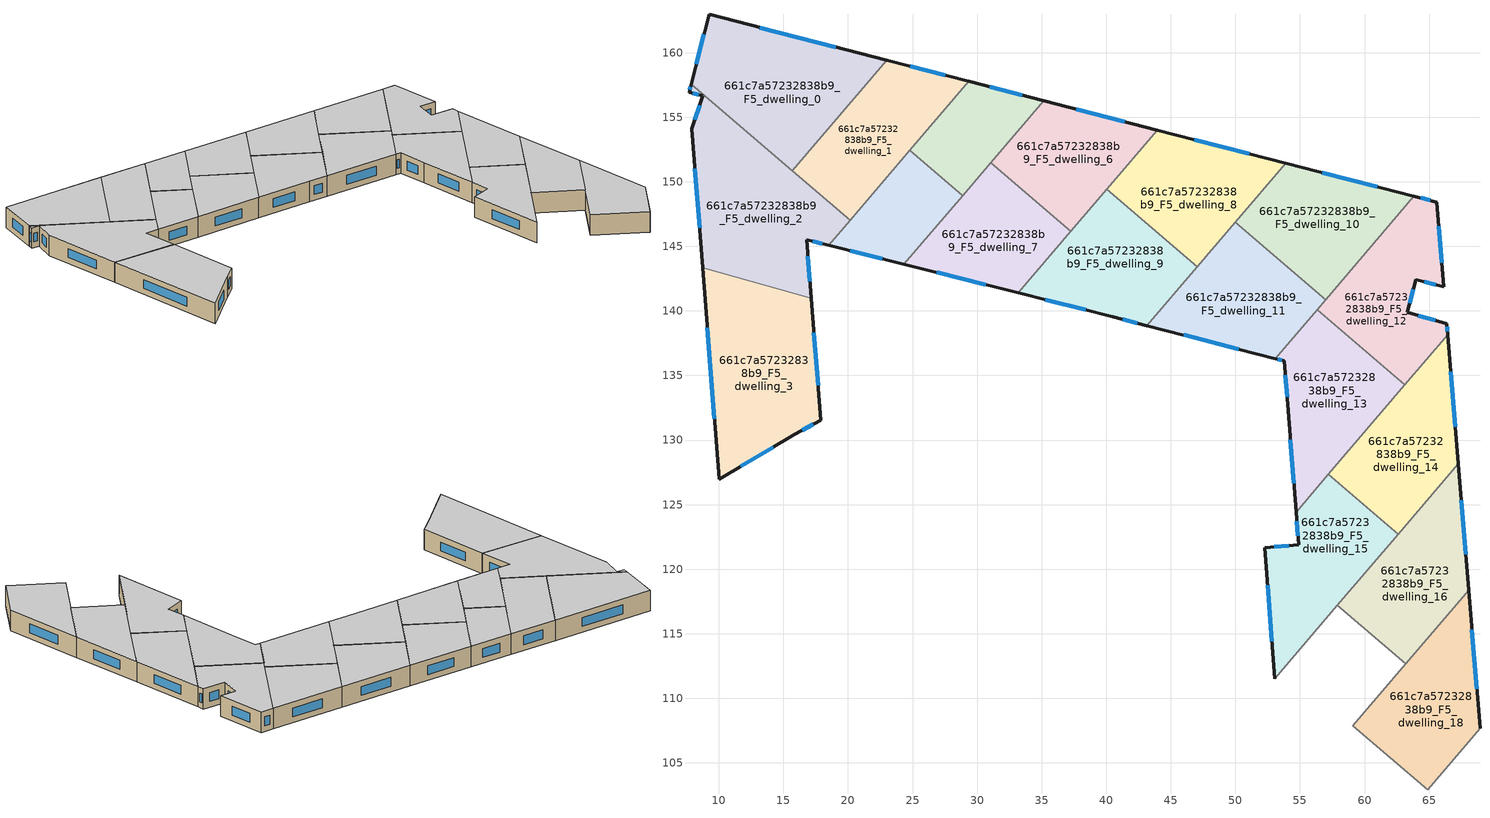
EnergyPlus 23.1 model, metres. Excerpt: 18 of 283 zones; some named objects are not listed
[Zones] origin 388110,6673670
661c7a57232838b9_F5_dwelling_0
 floor to 661c7a57232838b9_F4_dwelling_0 (EU_floor_Construction): 23,159.41 15.7,150.85 7.85,157.55 9.24,162.95 z15
 wall outside (EU_wall_Construction): 23,159.41 9.24,162.95 7.85,157.55 z15:18
 wall to 661c7a57232838b9_F5_dwelling_1 (EU_wall_Construction): 15.7,150.85 23,159.41 z15:18
 wall to 661c7a57232838b9_F5_dwelling_2 (EU_wall_Construction): 7.85,157.55 15.7,150.85 z15:18
 window (EU_Window_Construction): 19.07,160.42 13.18,161.94 / 8.85,161.41 8.25,159.1 z15.86:17.14
 ceiling to 661c7a57232838b9_F6_dwelling_0 (EU_floor_Construction): 15.7,150.85 23,159.41 9.24,162.95 7.85,157.55 z18
661c7a57232838b9_F5_dwelling_1
 floor to 661c7a57232838b9_F4_dwelling_1 (EU_floor_Construction): 29.34,157.77 20.16,147.04 15.7,150.85 23,159.41 z15
 wall outside (EU_wall_Construction): 29.34,157.77 23,159.41 z15:18
 wall to 661c7a57232838b9_F5_dwelling_5 (EU_wall_Construction): 20.16,147.04 24.78,152.44 z15:18
 wall to 661c7a57232838b9_F5_dwelling_2 (EU_wall_Construction): 15.7,150.85 20.16,147.04 z15:18
 wall to 661c7a57232838b9_F5_dwelling_4 (EU_wall_Construction): 24.78,152.44 29.34,157.77 z15:18
 window (EU_Window_Construction): 27.53,158.24 24.81,158.94 z15.86:17.14
 ceiling to 661c7a57232838b9_F6_dwelling_1 (EU_floor_Construction): 20.16,147.04 29.34,157.77 23,159.41 15.7,150.85 z18
661c7a57232838b9_F5_dwelling_10
 floor to 661c7a57232838b9_F4_dwelling_10 (EU_floor_Construction): 63.83,148.88 57,140.88 49.99,146.87 53.89,151.44 z15
 wall outside (EU_wall_Construction): 63.83,148.88 53.89,151.44 z15:18
 wall to 661c7a57232838b9_F5_dwelling_11 (EU_wall_Construction): 49.99,146.87 57,140.88 z15:18
 wall to 661c7a57232838b9_F5_dwelling_12 (EU_wall_Construction): 57,140.88 63.83,148.88 z15:18
 wall to 661c7a57232838b9_F5_dwelling_8 (EU_wall_Construction): 53.89,151.44 49.99,146.87 z15:18
 window (EU_Window_Construction): 60.99,149.61 56.73,150.71 z15.86:17.14
 ceiling to 661c7a57232838b9_F6_dwelling_10 (EU_floor_Construction): 57,140.88 63.83,148.88 53.89,151.44 49.99,146.87 z18
661c7a57232838b9_F5_dwelling_11
 floor to 661c7a57232838b9_F4_dwelling_11 (EU_floor_Construction): 57,140.88 53.09,136.31 43.15,138.87 49.99,146.87 z15
 wall outside (EU_wall_Construction): 43.15,138.87 53.09,136.31 z15:18
 wall to 661c7a57232838b9_F5_dwelling_13 (EU_wall_Construction): 53.09,136.31 56.32,140.09 z15:18
 wall to 661c7a57232838b9_F5_dwelling_9 (EU_wall_Construction): 47.05,143.44 43.15,138.87 z15:18
 wall to 661c7a57232838b9_F5_dwelling_12 (EU_wall_Construction): 56.32,140.09 57,140.88 z15:18
 wall to 661c7a57232838b9_F5_dwelling_8 (EU_wall_Construction): 49.99,146.87 47.05,143.44 z15:18
 window (EU_Window_Construction): 45.99,138.14 50.25,137.04 z15.86:17.14
 ceiling to 661c7a57232838b9_F6_dwelling_11 (EU_floor_Construction): 53.09,136.31 57,140.88 49.99,146.87 43.15,138.87 z18
661c7a57232838b9_F5_dwelling_12
 floor to 661c7a57232838b9_F4_dwelling_12 (EU_floor_Construction): 65.6,148.42 66.14,141.86 64.01,142.43 63.98,142.44 63.97,142.39 63.3,139.88 66.37,139.01 66.44,138.16 63.12,134.28 56.32,140.09 63.83,148.88 z15
 wall outside (EU_wall_Construction): 66.44,138.16 66.37,139.01 63.3,139.88 63.97,142.39 63.98,142.44 64.01,142.43 66.14,141.86 65.6,148.42 63.83,148.88 z15:18
 wall to 661c7a57232838b9_F5_dwelling_13 (EU_wall_Construction): 56.32,140.09 63.12,134.28 z15:18
 wall to 661c7a57232838b9_F5_dwelling_14 (EU_wall_Construction): 63.12,134.28 66.44,138.16 z15:18
 window (EU_Window_Construction): 65.09,148.55 64.34,148.75 / 65.98,143.74 65.75,146.55 / 64.62,142.27 65.53,142.02 / 63.49,140.6 63.78,141.67 / 65.49,139.26 64.18,139.63 / 66.42,138.41 66.39,138.77 z15.86:17.14
 ceiling to 661c7a57232838b9_F6_dwelling_12 (EU_floor_Construction): 63.12,134.28 66.44,138.16 66.37,139.01 63.3,139.88 63.97,142.39 63.98,142.44 64.01,142.43 66.14,141.86 65.6,148.42 63.83,148.88 56.32,140.09 z18
661c7a57232838b9_F5_dwelling_13
 floor to 661c7a57232838b9_F4_dwelling_13 (EU_floor_Construction): 63.12,134.28 54.7,124.43 54.09,132.26 53.79,136.13 53.09,136.31 56.32,140.09 z15
 wall outside (EU_wall_Construction): 53.09,136.31 53.79,136.13 54.09,132.26 54.7,124.43 z15:18
 wall to 661c7a57232838b9_F5_dwelling_15 (EU_wall_Construction): 54.7,124.43 57.2,127.34 z15:18
 wall to 661c7a57232838b9_F5_dwelling_14 (EU_wall_Construction): 57.2,127.34 63.12,134.28 z15:18
 window (EU_Window_Construction): 53.87,135.02 54,133.36 / 53.29,136.26 53.59,136.18 / 54.26,130.02 54.53,126.66 z15.86:17.14
 ceiling to 661c7a57232838b9_F6_dwelling_13 (EU_floor_Construction): 54.7,124.43 63.12,134.28 56.32,140.09 53.09,136.31 53.79,136.13 54.09,132.26 z18
661c7a57232838b9_F5_dwelling_14
 floor to 661c7a57232838b9_F4_dwelling_14 (EU_floor_Construction): 66.44,138.16 67.26,128.15 62.61,122.71 57.2,127.34 z15
 wall outside (EU_wall_Construction): 67.26,128.15 66.44,138.16 z15:18
 wall to 661c7a57232838b9_F5_dwelling_15 (EU_wall_Construction): 57.2,127.34 62.61,122.71 z15:18
 wall to 661c7a57232838b9_F5_dwelling_16 (EU_wall_Construction): 62.61,122.71 67.26,128.15 z15:18
 window (EU_Window_Construction): 67.03,131.01 66.67,135.3 z15.86:17.14
 ceiling to 661c7a57232838b9_F6_dwelling_14 (EU_floor_Construction): 62.61,122.71 67.26,128.15 66.44,138.16 57.2,127.34 z18
661c7a57232838b9_F5_dwelling_15
 floor to 661c7a57232838b9_F4_dwelling_15 (EU_floor_Construction): 62.61,122.71 53.06,111.53 52.26,121.67 54.9,121.88 54.7,124.43 57.2,127.34 z15
 wall outside (EU_wall_Construction): 54.7,124.43 54.9,121.88 52.26,121.67 53.06,111.53 z15:18
 wall to 661c7a57232838b9_F5_dwelling_17 (EU_wall_Construction): 53.06,111.53 57.9,117.2 z15:18
 wall to 661c7a57232838b9_F5_dwelling_16 (EU_wall_Construction): 57.9,117.2 62.61,122.71 z15:18
 window (EU_Window_Construction): 54.15,121.82 53.02,121.73 / 54.76,123.7 54.85,122.61 / 52.49,118.77 52.83,114.42 z15.86:17.14
 ceiling to 661c7a57232838b9_F6_dwelling_15 (EU_floor_Construction): 53.06,111.53 62.61,122.71 57.2,127.34 54.7,124.43 54.9,121.88 52.26,121.67 z18
661c7a57232838b9_F5_dwelling_16
 floor to 661c7a57232838b9_F4_dwelling_16 (EU_floor_Construction): 67.26,128.15 68.06,118.37 63.2,112.68 57.9,117.2 z15
 wall outside (EU_wall_Construction): 68.06,118.37 67.26,128.15 z15:18
 wall to 661c7a57232838b9_F5_dwelling_18 (EU_wall_Construction): 63.2,112.68 68.06,118.37 z15:18
 wall to 661c7a57232838b9_F5_dwelling_17 (EU_wall_Construction): 57.9,117.2 63.2,112.68 z15:18
 window (EU_Window_Construction): 67.83,121.17 67.49,125.36 z15.86:17.14
 ceiling to 661c7a57232838b9_F6_dwelling_16 (EU_floor_Construction): 63.2,112.68 68.06,118.37 67.26,128.15 57.9,117.2 z18
661c7a57232838b9_F5_dwelling_18
 floor to 661c7a57232838b9_F4_dwelling_18 (EU_floor_Construction): 68.06,118.37 68.94,107.68 64.89,102.94 59.1,107.88 z15
 wall outside (EU_wall_Construction): 68.94,107.68 68.06,118.37 z15:18
 wall to 661c7a57232838b9_F5_dwelling_19 (EU_wall_Construction): 59.1,107.88 64.89,102.94 z15:18
 wall to 661c7a57232838b9_F5_dwelling_20 (EU_wall_Construction): 64.89,102.94 68.94,107.68 z15:18
 wall to 661c7a57232838b9_F5_dwelling_17 (EU_wall_Construction): 63.2,112.68 59.1,107.89 z15:18
 window (EU_Window_Construction): 68.69,110.74 68.31,115.32 z15.86:17.14
 ceiling to 661c7a57232838b9_F6_dwelling_18 (EU_floor_Construction): 64.89,102.94 68.94,107.68 68.06,118.37 59.1,107.88 z18
661c7a57232838b9_F5_dwelling_2
 floor to 661c7a57232838b9_F4_dwelling_2 (EU_floor_Construction): 20.16,147.04 18.49,145.08 16.8,145.5 17.16,141 8.75,143.36 7.91,154.09 8.76,156.66 7.69,156.93 7.85,157.55 z15
 wall outside (EU_wall_Construction): 7.85,157.55 7.69,156.93 8.76,156.66 7.91,154.09 8.75,143.36 / 17.16,141 16.8,145.5 18.49,145.08 z15:18
 wall to 661c7a57232838b9_F5_dwelling_3 (EU_wall_Construction): 8.75,143.36 17.16,141 z15:18
 wall to 661c7a57232838b9_F5_dwelling_5 (EU_wall_Construction): 18.49,145.08 20.16,147.03 z15:18
 window (EU_Window_Construction): 8.52,155.92 8.15,154.82 / 8,156.85 8.45,156.74 / 7.81,157.38 7.74,157.11 / 17.29,145.38 18.01,145.2 / 17.06,142.29 16.91,144.22 / 8.15,151.02 8.51,146.43 z15.86:17.14
 ceiling to 661c7a57232838b9_F6_dwelling_2 (EU_floor_Construction): 17.16,141 16.8,145.5 18.49,145.08 20.16,147.04 7.85,157.55 7.69,156.93 8.76,156.66 7.91,154.09 8.75,143.36 z18
661c7a57232838b9_F5_dwelling_3
 floor to 661c7a57232838b9_F4_dwelling_3 (EU_floor_Construction): 17.16,141 17.89,131.55 15.88,130.43 10.03,126.97 8.75,143.36 z15
 wall outside (EU_wall_Construction): 8.75,143.36 10.03,126.97 15.88,130.43 17.89,131.55 17.16,141 z15:18
 window (EU_Window_Construction): 16.45,130.75 17.32,131.23 / 11.7,127.96 14.2,129.44 / 9.12,138.68 9.66,131.65 / 17.68,134.25 17.37,138.3 z15.86:17.14
 ceiling to 661c7a57232838b9_F6_dwelling_3 (EU_floor_Construction): 15.88,130.43 17.89,131.55 17.16,141 8.75,143.36 10.03,126.97 z18
661c7a57232838b9_F5_dwelling_4
 floor to 661c7a57232838b9_F4_dwelling_4 (EU_floor_Construction): 35.15,156.27 28.88,148.93 24.78,152.44 29.34,157.77 z15
 wall outside (EU_wall_Construction): 35.15,156.27 29.34,157.77 z15:18
 wall to 661c7a57232838b9_F5_dwelling_5 (EU_wall_Construction): 24.78,152.44 28.88,148.93 z15:18
 wall to 661c7a57232838b9_F5_dwelling_6 (EU_wall_Construction): 31.05,151.48 35.15,156.27 z15:18
 wall to 661c7a57232838b9_F5_dwelling_7 (EU_wall_Construction): 28.88,148.93 31.05,151.48 z15:18
 window (EU_Window_Construction): 33.49,156.7 31,157.34 z15.86:17.14
 ceiling to 661c7a57232838b9_F6_dwelling_4 (EU_floor_Construction): 28.88,148.93 35.15,156.27 29.34,157.77 24.78,152.44 z18
661c7a57232838b9_F5_dwelling_5
 floor to 661c7a57232838b9_F4_dwelling_5 (EU_floor_Construction): 28.88,148.93 24.33,143.61 18.49,145.08 24.78,152.44 z15
 wall outside (EU_wall_Construction): 18.49,145.08 24.33,143.61 z15:18
 wall to 661c7a57232838b9_F5_dwelling_7 (EU_wall_Construction): 24.33,143.61 28.88,148.93 z15:18
 window (EU_Window_Construction): 20.16,144.66 22.66,144.03 z15.86:17.14
 ceiling to 661c7a57232838b9_F6_dwelling_5 (EU_floor_Construction): 24.33,143.61 28.88,148.93 24.78,152.44 18.49,145.08 z18
661c7a57232838b9_F5_dwelling_6
 floor to 661c7a57232838b9_F4_dwelling_6 (EU_floor_Construction): 43.97,154 37.27,146.16 31.05,151.48 35.15,156.27 z15
 wall outside (EU_wall_Construction): 43.97,154 35.15,156.27 z15:18
 wall to 661c7a57232838b9_F5_dwelling_7 (EU_wall_Construction): 31.05,151.48 37.27,146.16 z15:18
 wall to 661c7a57232838b9_F5_dwelling_8 (EU_wall_Construction): 40.05,149.42 43.97,154 z15:18
 wall to 661c7a57232838b9_F5_dwelling_9 (EU_wall_Construction): 37.27,146.16 40.05,149.42 z15:18
 window (EU_Window_Construction): 41.45,154.65 37.67,155.62 z15.86:17.14
 ceiling to 661c7a57232838b9_F6_dwelling_6 (EU_floor_Construction): 37.27,146.16 43.97,154 35.15,156.27 31.05,151.48 z18
661c7a57232838b9_F5_dwelling_7
 floor to 661c7a57232838b9_F4_dwelling_7 (EU_floor_Construction): 37.27,146.16 33.19,141.39 24.33,143.61 31.05,151.48 z15
 wall outside (EU_wall_Construction): 24.33,143.61 33.19,141.39 z15:18
 wall to 661c7a57232838b9_F5_dwelling_9 (EU_wall_Construction): 33.19,141.39 37.27,146.16 z15:18
 window (EU_Window_Construction): 26.86,142.98 30.66,142.02 z15.86:17.14
 ceiling to 661c7a57232838b9_F6_dwelling_7 (EU_floor_Construction): 33.19,141.39 37.27,146.16 31.05,151.48 24.33,143.61 z18
661c7a57232838b9_F5_dwelling_8
 floor to 661c7a57232838b9_F4_dwelling_8 (EU_floor_Construction): 53.89,151.44 47.05,143.44 40.05,149.42 43.97,154 z15
 wall outside (EU_wall_Construction): 53.89,151.44 43.97,154 z15:18
 wall to 661c7a57232838b9_F5_dwelling_9 (EU_wall_Construction): 40.05,149.42 47.05,143.44 z15:18
 window (EU_Window_Construction): 51.06,152.17 46.8,153.27 z15.86:17.14
 ceiling to 661c7a57232838b9_F6_dwelling_8 (EU_floor_Construction): 47.05,143.44 53.89,151.44 43.97,154 40.05,149.42 z18
661c7a57232838b9_F5_dwelling_9
 floor to 661c7a57232838b9_F4_dwelling_9 (EU_floor_Construction): 47.05,143.44 43.15,138.87 40.51,139.55 33.19,141.39 40.05,149.42 z15
 wall outside (EU_wall_Construction): 33.19,141.39 40.51,139.55 43.15,138.87 z15:18
 window (EU_Window_Construction): 41.27,139.35 42.4,139.06 / 35.28,140.86 38.42,140.07 z15.86:17.14
 ceiling to 661c7a57232838b9_F6_dwelling_9 (EU_floor_Construction): 43.15,138.87 47.05,143.44 40.05,149.42 33.19,141.39 40.51,139.55 z18
[Building]
EU S2 Campaign: North Axis=0; Terrain=City; Solar Distribution=FullExterior
[Site:Location]
Helsinki-Vantaa.AP: Latitude=60.317; Longitude=24.963; Time Zone=2; Elevation=54.6
[SizingPeriod:WeatherFileDays]
AnnualSizingPeriod: Begin Month=1; Begin Day of Month=1; End Month=12; End Day of Month=31; Day of Week for Start Day=Monday; Use Weather File Daylight Saving Period=No; Use Weather File Rain and Snow Indicators=No
[MATERIAL]
EU_InternalMass_Material: Roughness=MediumRough; Thickness=0.1; Conductivity=1; Density=1800; Specific Heat=900; Thermal Absorptance=0.9; Solar Absorptance=0.7; Visible Absorptance=0.7
[MATERIAL:NOMASS] Roughness=MediumRough; Thermal Absorptance=0.9; Solar Absorptance=0.7; Visible Absorptance=0.7
Name | Thermal Resistance
EU_wall_NoMass | 5.91765
EU_floor_NoMass | 6.2875
[WINDOWMATERIAL:SIMPLEGLAZINGSYSTEM]
EU_Window_SimpleGlazing: UFactor=0.994035; Solar Heat Gain Coefficient=0.7; Visible Transmittance=0.7
[CONSTRUCTION]
EU_wall_Construction: EU_wall_NoMass
EU_floor_Construction: EU_floor_NoMass
EU_Window_Construction: EU_Window_SimpleGlazing
EU_InternalMass_Construction: EU_InternalMass_Material
[ZONE] Type=1; Multiplier=1; Ceiling Height=autocalculate; Floor Area=autocalculate; Part of Total Floor Area=Yes
Name | Volume
661c7a57232838b9_F5_dwelling_0 | 292.928
661c7a57232838b9_F5_dwelling_1 | 223.657
661c7a57232838b9_F5_dwelling_10; 661c7a57232838b9_F5_dwelling_11 | 228.649
661c7a57232838b9_F5_dwelling_12 | 228.669
661c7a57232838b9_F5_dwelling_13 | 228.664
661c7a57232838b9_F5_dwelling_14 | 228.665
661c7a57232838b9_F5_dwelling_15 | 228.65
661c7a57232838b9_F5_dwelling_16 | 228.681
661c7a57232838b9_F5_dwelling_18 | 228.672
661c7a57232838b9_F5_dwelling_2 | 317.031
661c7a57232838b9_F5_dwelling_3 | 318.006
661c7a57232838b9_F5_dwelling_4 | 134.826
661c7a57232838b9_F5_dwelling_5 | 134.834
661c7a57232838b9_F5_dwelling_6 | 203.971
661c7a57232838b9_F5_dwelling_7 | 203.984
661c7a57232838b9_F5_dwelling_8 | 228.654
661c7a57232838b9_F5_dwelling_9 | 228.656
[INTERNALMASS] Construction=EU_InternalMass_Construction
Name | Zone or ZoneList | Surface Area
661c7a57232838b9_F5_dwelling_0_EU_InternalMass | 661c7a57232838b9_F5_dwelling_0 | 97.6416
661c7a57232838b9_F5_dwelling_1_EU_InternalMass | 661c7a57232838b9_F5_dwelling_1 | 74.5567
661c7a57232838b9_F5_dwelling_2_EU_InternalMass | 661c7a57232838b9_F5_dwelling_2 | 105.686
661c7a57232838b9_F5_dwelling_3_EU_InternalMass | 661c7a57232838b9_F5_dwelling_3 | 105.991
661c7a57232838b9_F5_dwelling_4_EU_InternalMass | 661c7a57232838b9_F5_dwelling_4 | 44.9412
661c7a57232838b9_F5_dwelling_5_EU_InternalMass | 661c7a57232838b9_F5_dwelling_5 | 44.9442
661c7a57232838b9_F5_dwelling_6_EU_InternalMass | 661c7a57232838b9_F5_dwelling_6 | 67.9872
661c7a57232838b9_F5_dwelling_7_EU_InternalMass | 661c7a57232838b9_F5_dwelling_7 | 67.9932
661c7a57232838b9_F5_dwelling_8_EU_InternalMass | 661c7a57232838b9_F5_dwelling_8 | 76.2191
661c7a57232838b9_F5_dwelling_9_EU_InternalMass | 661c7a57232838b9_F5_dwelling_9 | 76.222
661c7a57232838b9_F5_dwelling_10_EU_InternalMass | 661c7a57232838b9_F5_dwelling_10 | 76.2171
661c7a57232838b9_F5_dwelling_11_EU_InternalMass | 661c7a57232838b9_F5_dwelling_11 | 76.2164
661c7a57232838b9_F5_dwelling_12_EU_InternalMass | 661c7a57232838b9_F5_dwelling_12 | 76.2225
661c7a57232838b9_F5_dwelling_13_EU_InternalMass | 661c7a57232838b9_F5_dwelling_13 | 76.2212
661c7a57232838b9_F5_dwelling_14_EU_InternalMass | 661c7a57232838b9_F5_dwelling_14 | 76.2195
661c7a57232838b9_F5_dwelling_15_EU_InternalMass | 661c7a57232838b9_F5_dwelling_15 | 76.2178
661c7a57232838b9_F5_dwelling_16_EU_InternalMass | 661c7a57232838b9_F5_dwelling_16 | 76.2284
661c7a57232838b9_F5_dwelling_18_EU_InternalMass | 661c7a57232838b9_F5_dwelling_18 | 76.223
[OTHEREQUIPMENT] Fuel Type=Electricity; Design Level Calculation Method=Watts/Area; Power per Zone Floor Area=1; Fraction Latent=0; Fraction Radiant=0; Fraction Lost=0; Carbon Dioxide Generation Rate=0; EndUse Subcategory=EU_Step8_InternalGains
Name | Zone or ZoneList or Space or SpaceList | Schedule
EU_Step8_InternalGain_661c7a57232838b9_F5_dwelling_0_f000 | 661c7a57232838b9_F5_dwelling_0 | EU_Step8_GainSchedule_661c7a57232838b9_F5_dwelling_0_f000
EU_Step8_InternalGain_661c7a57232838b9_F5_dwelling_1_f000 | 661c7a57232838b9_F5_dwelling_1 | EU_Step8_GainSchedule_661c7a57232838b9_F5_dwelling_1_f000
EU_Step8_InternalGain_661c7a57232838b9_F5_dwelling_2_f000 | 661c7a57232838b9_F5_dwelling_2 | EU_Step8_GainSchedule_661c7a57232838b9_F5_dwelling_2_f000
EU_Step8_InternalGain_661c7a57232838b9_F5_dwelling_3_f000 | 661c7a57232838b9_F5_dwelling_3 | EU_Step8_GainSchedule_661c7a57232838b9_F5_dwelling_3_f000
EU_Step8_InternalGain_661c7a57232838b9_F5_dwelling_4_f000 | 661c7a57232838b9_F5_dwelling_4 | EU_Step8_GainSchedule_661c7a57232838b9_F5_dwelling_4_f000
EU_Step8_InternalGain_661c7a57232838b9_F5_dwelling_5_f000 | 661c7a57232838b9_F5_dwelling_5 | EU_Step8_GainSchedule_661c7a57232838b9_F5_dwelling_5_f000
EU_Step8_InternalGain_661c7a57232838b9_F5_dwelling_6_f000 | 661c7a57232838b9_F5_dwelling_6 | EU_Step8_GainSchedule_661c7a57232838b9_F5_dwelling_6_f000
EU_Step8_InternalGain_661c7a57232838b9_F5_dwelling_7_f000 | 661c7a57232838b9_F5_dwelling_7 | EU_Step8_GainSchedule_661c7a57232838b9_F5_dwelling_7_f000
EU_Step8_InternalGain_661c7a57232838b9_F5_dwelling_8_f000 | 661c7a57232838b9_F5_dwelling_8 | EU_Step8_GainSchedule_661c7a57232838b9_F5_dwelling_8_f000
EU_Step8_InternalGain_661c7a57232838b9_F5_dwelling_9_f000 | 661c7a57232838b9_F5_dwelling_9 | EU_Step8_GainSchedule_661c7a57232838b9_F5_dwelling_9_f000
EU_Step8_InternalGain_661c7a57232838b9_F5_dwelling_10_f000 | 661c7a57232838b9_F5_dwelling_10 | EU_Step8_GainSchedule_661c7a57232838b9_F5_dwelling_10_f000
EU_Step8_InternalGain_661c7a57232838b9_F5_dwelling_11_f000 | 661c7a57232838b9_F5_dwelling_11 | EU_Step8_GainSchedule_661c7a57232838b9_F5_dwelling_11_f000
EU_Step8_InternalGain_661c7a57232838b9_F5_dwelling_12_f000 | 661c7a57232838b9_F5_dwelling_12 | EU_Step8_GainSchedule_661c7a57232838b9_F5_dwelling_12_f000
EU_Step8_InternalGain_661c7a57232838b9_F5_dwelling_13_f000 | 661c7a57232838b9_F5_dwelling_13 | EU_Step8_GainSchedule_661c7a57232838b9_F5_dwelling_13_f000
EU_Step8_InternalGain_661c7a57232838b9_F5_dwelling_14_f000 | 661c7a57232838b9_F5_dwelling_14 | EU_Step8_GainSchedule_661c7a57232838b9_F5_dwelling_14_f000
EU_Step8_InternalGain_661c7a57232838b9_F5_dwelling_15_f000 | 661c7a57232838b9_F5_dwelling_15 | EU_Step8_GainSchedule_661c7a57232838b9_F5_dwelling_15_f000
EU_Step8_InternalGain_661c7a57232838b9_F5_dwelling_16_f000 | 661c7a57232838b9_F5_dwelling_16 | EU_Step8_GainSchedule_661c7a57232838b9_F5_dwelling_16_f000
EU_Step8_InternalGain_661c7a57232838b9_F5_dwelling_18_f000 | 661c7a57232838b9_F5_dwelling_18 | EU_Step8_GainSchedule_661c7a57232838b9_F5_dwelling_18_f000
[ZONEVENTILATION:DESIGNFLOWRATE] Schedule=EU_AlwaysOn; Design Flow Rate Calculation Method=AirChanges/Hour; Air Changes per Hour=0.596421; Ventilation Type=Natural; Fan Pressure Rise=0; Fan Total Efficiency=1; Constant Term Coefficient=1; Temperature Term Coefficient=0; Velocity Term Coefficient=0; Velocity Squared Term Coefficient=0; Minimum Indoor Temperature=-100; Maximum Indoor Temperature=100; Delta Temperature=-100; Minimum Outdoor Temperature=-100; Maximum Outdoor Temperature=100; Maximum Wind Speed=40
Name | Zone or ZoneList or Space or SpaceList
EU_ConstantAir_661c7a57232838b9_F5_dwelling_0 | 661c7a57232838b9_F5_dwelling_0
EU_ConstantAir_661c7a57232838b9_F5_dwelling_1 | 661c7a57232838b9_F5_dwelling_1
EU_ConstantAir_661c7a57232838b9_F5_dwelling_2 | 661c7a57232838b9_F5_dwelling_2
EU_ConstantAir_661c7a57232838b9_F5_dwelling_3 | 661c7a57232838b9_F5_dwelling_3
EU_ConstantAir_661c7a57232838b9_F5_dwelling_4 | 661c7a57232838b9_F5_dwelling_4
EU_ConstantAir_661c7a57232838b9_F5_dwelling_5 | 661c7a57232838b9_F5_dwelling_5
EU_ConstantAir_661c7a57232838b9_F5_dwelling_6 | 661c7a57232838b9_F5_dwelling_6
EU_ConstantAir_661c7a57232838b9_F5_dwelling_7 | 661c7a57232838b9_F5_dwelling_7
EU_ConstantAir_661c7a57232838b9_F5_dwelling_8 | 661c7a57232838b9_F5_dwelling_8
EU_ConstantAir_661c7a57232838b9_F5_dwelling_9 | 661c7a57232838b9_F5_dwelling_9
EU_ConstantAir_661c7a57232838b9_F5_dwelling_10 | 661c7a57232838b9_F5_dwelling_10
EU_ConstantAir_661c7a57232838b9_F5_dwelling_11 | 661c7a57232838b9_F5_dwelling_11
EU_ConstantAir_661c7a57232838b9_F5_dwelling_12 | 661c7a57232838b9_F5_dwelling_12
EU_ConstantAir_661c7a57232838b9_F5_dwelling_13 | 661c7a57232838b9_F5_dwelling_13
EU_ConstantAir_661c7a57232838b9_F5_dwelling_14 | 661c7a57232838b9_F5_dwelling_14
EU_ConstantAir_661c7a57232838b9_F5_dwelling_15 | 661c7a57232838b9_F5_dwelling_15
EU_ConstantAir_661c7a57232838b9_F5_dwelling_16 | 661c7a57232838b9_F5_dwelling_16
EU_ConstantAir_661c7a57232838b9_F5_dwelling_18 | 661c7a57232838b9_F5_dwelling_18
[HVACTEMPLATE:ZONE:IDEALLOADSAIRSYSTEM] System Availability Schedule=EU_AlwaysOn; Maximum Heating Supply Air Temperature=50; Minimum Cooling Supply Air Temperature=13; Maximum Heating Supply Air Humidity Ratio=0.0156; Minimum Cooling Supply Air Humidity Ratio=0.0077; Heating Limit=NoLimit; Cooling Limit=NoLimit; Heating Availability Schedule=EU_AlwaysOn; Cooling Availability Schedule=EU_CoolingOff; Dehumidification Control Type=ConstantSensibleHeatRatio; Cooling Sensible Heat Ratio=0.7; Dehumidification Setpoint=60; Humidification Control Type=None; Humidification Setpoint=30; Outdoor Air Method=None; Outdoor Air Flow Rate per Person=0.00944; Outdoor Air Flow Rate per Zone Floor Area=0; Outdoor Air Flow Rate per Zone=0; Demand Controlled Ventilation Type=None; Outdoor Air Economizer Type=NoEconomizer; Heat Recovery Type=None; Sensible Heat Recovery Effectiveness=0.7; Latent Heat Recovery Effectiveness=0.65
Name | Template Thermostat
661c7a57232838b9_F5_dwelling_0 | EU_HeatOnly_661c7a57232838b9_F5_dwelling_0
661c7a57232838b9_F5_dwelling_1 | EU_HeatOnly_661c7a57232838b9_F5_dwelling_1
661c7a57232838b9_F5_dwelling_2 | EU_HeatOnly_661c7a57232838b9_F5_dwelling_2
661c7a57232838b9_F5_dwelling_3 | EU_HeatOnly_661c7a57232838b9_F5_dwelling_3
661c7a57232838b9_F5_dwelling_4 | EU_HeatOnly_661c7a57232838b9_F5_dwelling_4
661c7a57232838b9_F5_dwelling_5 | EU_HeatOnly_661c7a57232838b9_F5_dwelling_5
661c7a57232838b9_F5_dwelling_6 | EU_HeatOnly_661c7a57232838b9_F5_dwelling_6
661c7a57232838b9_F5_dwelling_7 | EU_HeatOnly_661c7a57232838b9_F5_dwelling_7
661c7a57232838b9_F5_dwelling_8 | EU_HeatOnly_661c7a57232838b9_F5_dwelling_8
661c7a57232838b9_F5_dwelling_9 | EU_HeatOnly_661c7a57232838b9_F5_dwelling_9
661c7a57232838b9_F5_dwelling_10 | EU_HeatOnly_661c7a57232838b9_F5_dwelling_10
661c7a57232838b9_F5_dwelling_11 | EU_HeatOnly_661c7a57232838b9_F5_dwelling_11
661c7a57232838b9_F5_dwelling_12 | EU_HeatOnly_661c7a57232838b9_F5_dwelling_12
661c7a57232838b9_F5_dwelling_13 | EU_HeatOnly_661c7a57232838b9_F5_dwelling_13
661c7a57232838b9_F5_dwelling_14 | EU_HeatOnly_661c7a57232838b9_F5_dwelling_14
661c7a57232838b9_F5_dwelling_15 | EU_HeatOnly_661c7a57232838b9_F5_dwelling_15
661c7a57232838b9_F5_dwelling_16 | EU_HeatOnly_661c7a57232838b9_F5_dwelling_16
661c7a57232838b9_F5_dwelling_18 | EU_HeatOnly_661c7a57232838b9_F5_dwelling_18
[SIZING:ZONE] Zone Cooling Design Supply Air Temperature Input Method=SupplyAirTemperature; Zone Cooling Design Supply Air Temperature=13; Zone Heating Design Supply Air Temperature Input Method=SupplyAirTemperature; Zone Heating Design Supply Air Temperature=50; Zone Cooling Design Supply Air Humidity Ratio=0.008; Zone Heating Design Supply Air Humidity Ratio=0.008; Cooling Design Air Flow Method=DesignDay; Cooling Design Air Flow Rate=0; Cooling Minimum Air Flow per Zone Floor Area=0.000762; Cooling Minimum Air Flow=0; Cooling Minimum Air Flow Fraction=0.2; Heating Design Air Flow Method=DesignDay; Heating Design Air Flow Rate=0; Heating Maximum Air Flow per Zone Floor Area=0.002032; Heating Maximum Air Flow=0.141576; Heating Maximum Air Flow Fraction=0.3; Account for Dedicated Outdoor Air System=No; Dedicated Outdoor Air System Control Strategy=NeutralSupplyAir; Dedicated Outdoor Air Low Setpoint Temperature for Design=autosize; Dedicated Outdoor Air High Setpoint Temperature for Design=autosize; Zone Load Sizing Method=Sensible Load Only No Latent Load; Zone Latent Cooling Design Supply Air Humidity Ratio Input Method=HumidityRatioDifference; Zone Cooling Design Supply Air Humidity Ratio Difference=0.005; Zone Latent Heating Design Supply Air Humidity Ratio Input Method=HumidityRatioDifference; Zone Humidification Design Supply Air Humidity Ratio Difference=0.005
661c7a57232838b9_F5_dwelling_0; 661c7a57232838b9_F5_dwelling_1; 661c7a57232838b9_F5_dwelling_2; 661c7a57232838b9_F5_dwelling_3; 661c7a57232838b9_F5_dwelling_4; 661c7a57232838b9_F5_dwelling_5; 661c7a57232838b9_F5_dwelling_6; 661c7a57232838b9_F5_dwelling_7; 661c7a57232838b9_F5_dwelling_8; 661c7a57232838b9_F5_dwelling_9; 661c7a57232838b9_F5_dwelling_10; 661c7a57232838b9_F5_dwelling_11; 661c7a57232838b9_F5_dwelling_12; 661c7a57232838b9_F5_dwelling_13; 661c7a57232838b9_F5_dwelling_14; 661c7a57232838b9_F5_dwelling_15; 661c7a57232838b9_F5_dwelling_16; 661c7a57232838b9_F5_dwelling_18
[SCHEDULE:CONSTANT]
Name | Hourly Value
EU_AlwaysOn | 1
EU_CoolingOff | 0
[SCHEDULE:FILE] Column Number=1; Rows to Skip at Top=0; Number of Hours of Data=8760; Column Separator=Comma; Interpolate to Timestep=No; Minutes per Item=60; Adjust Schedule for Daylight Savings=Yes
Name | File
EU_Step8_GainSchedule_661c7a57232838b9_F5_dwelling_0_f000 | ../../schedules/661c7a57232838b9/661c7a57232838b9_F5_dwelling_0_f000_gain.csv
EU_Step8_GainSchedule_661c7a57232838b9_F5_dwelling_1_f000 | ../../schedules/661c7a57232838b9/661c7a57232838b9_F5_dwelling_1_f000_gain.csv
EU_Step8_GainSchedule_661c7a57232838b9_F5_dwelling_2_f000 | ../../schedules/661c7a57232838b9/661c7a57232838b9_F5_dwelling_2_f000_gain.csv
EU_Step8_GainSchedule_661c7a57232838b9_F5_dwelling_3_f000 | ../../schedules/661c7a57232838b9/661c7a57232838b9_F5_dwelling_3_f000_gain.csv
EU_Step8_GainSchedule_661c7a57232838b9_F5_dwelling_4_f000 | ../../schedules/661c7a57232838b9/661c7a57232838b9_F5_dwelling_4_f000_gain.csv
EU_Step8_GainSchedule_661c7a57232838b9_F5_dwelling_5_f000 | ../../schedules/661c7a57232838b9/661c7a57232838b9_F5_dwelling_5_f000_gain.csv
EU_Step8_GainSchedule_661c7a57232838b9_F5_dwelling_6_f000 | ../../schedules/661c7a57232838b9/661c7a57232838b9_F5_dwelling_6_f000_gain.csv
EU_Step8_GainSchedule_661c7a57232838b9_F5_dwelling_7_f000 | ../../schedules/661c7a57232838b9/661c7a57232838b9_F5_dwelling_7_f000_gain.csv
EU_Step8_GainSchedule_661c7a57232838b9_F5_dwelling_8_f000 | ../../schedules/661c7a57232838b9/661c7a57232838b9_F5_dwelling_8_f000_gain.csv
EU_Step8_GainSchedule_661c7a57232838b9_F5_dwelling_9_f000 | ../../schedules/661c7a57232838b9/661c7a57232838b9_F5_dwelling_9_f000_gain.csv
EU_Step8_GainSchedule_661c7a57232838b9_F5_dwelling_10_f000 | ../../schedules/661c7a57232838b9/661c7a57232838b9_F5_dwelling_10_f000_gain.csv
EU_Step8_GainSchedule_661c7a57232838b9_F5_dwelling_11_f000 | ../../schedules/661c7a57232838b9/661c7a57232838b9_F5_dwelling_11_f000_gain.csv
EU_Step8_GainSchedule_661c7a57232838b9_F5_dwelling_12_f000 | ../../schedules/661c7a57232838b9/661c7a57232838b9_F5_dwelling_12_f000_gain.csv
EU_Step8_GainSchedule_661c7a57232838b9_F5_dwelling_13_f000 | ../../schedules/661c7a57232838b9/661c7a57232838b9_F5_dwelling_13_f000_gain.csv
EU_Step8_GainSchedule_661c7a57232838b9_F5_dwelling_14_f000 | ../../schedules/661c7a57232838b9/661c7a57232838b9_F5_dwelling_14_f000_gain.csv
EU_Step8_GainSchedule_661c7a57232838b9_F5_dwelling_15_f000 | ../../schedules/661c7a57232838b9/661c7a57232838b9_F5_dwelling_15_f000_gain.csv
EU_Step8_GainSchedule_661c7a57232838b9_F5_dwelling_16_f000 | ../../schedules/661c7a57232838b9/661c7a57232838b9_F5_dwelling_16_f000_gain.csv
EU_Step8_GainSchedule_661c7a57232838b9_F5_dwelling_18_f000 | ../../schedules/661c7a57232838b9/661c7a57232838b9_F5_dwelling_18_f000_gain.csv
